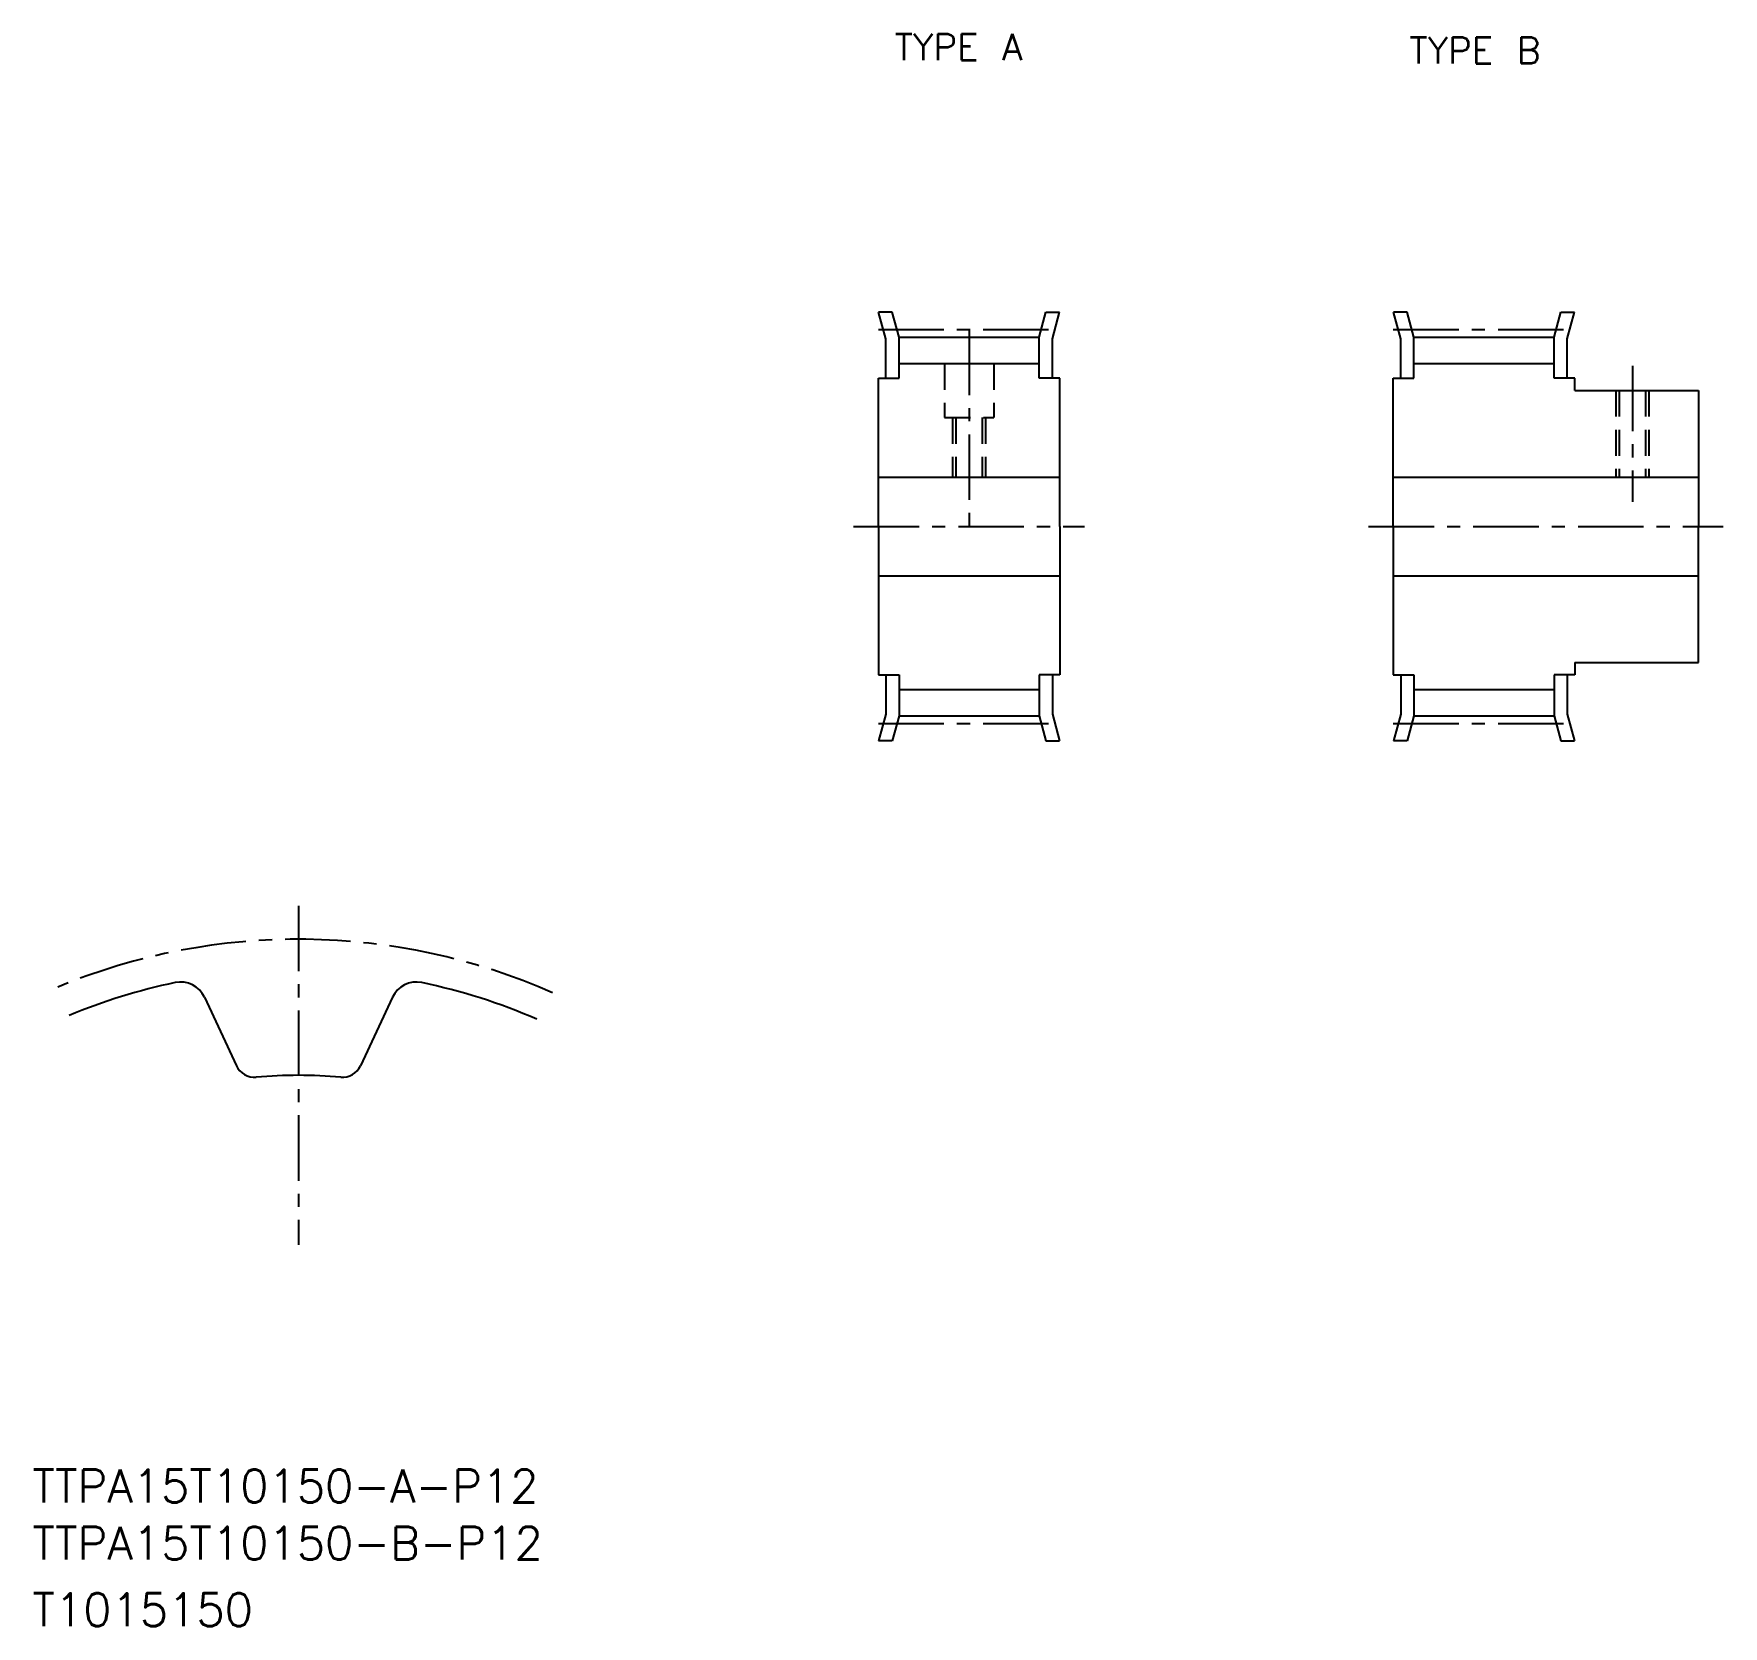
# Model space of a CAD drawing. Extents: x 10 to 215, y 10 to 203.
import ezdxf

# ---------------------------------------------------------------- set-up
doc = ezdxf.new("R2010")
doc.units = 0
doc.header["$LTSCALE"] = 0.25
doc.linetypes.add('CENTER', pattern=[50.8, 31.75, -6.35, 6.35, -6.35])
doc.linetypes.add('DASHED', pattern=[19.05, 12.7, -6.35])
doc.layers.get('0').update_dxf_attribs({"linetype": 'CONTINUOUS'})
doc.layers.add('CENTER', color=1, linetype='CENTER')
doc.styles.get("Standard").update_dxf_attribs({"font": 'txt.shx'})

msp = doc.modelspace()

# ---------------------------------------------------------------- linework, layer by layer
for p, q in [((113.48, 166.09), (112.61, 169.35)), ((114.26, 169.35), (112.61, 169.35)), ((115.08, 166.3), (114.26, 169.35)), ((132.08, 166.3), (132.9, 169.35)), ((132.9, 169.35), (134.55, 169.35)), ((133.68, 166.09), (134.55, 169.35)), ((175.91, 166.09), (175.04, 169.35)), ((176.7, 169.35), (175.04, 169.35)), ((177.51, 166.3), (176.7, 169.35)), ((194.51, 166.3), (195.33, 169.35)), ((195.33, 169.35), (196.99, 169.35)), ((196.11, 166.09), (196.99, 169.35)), ((113.48, 161.35), (113.48, 166.09)), ((115.08, 161.35), (115.08, 166.3)), ((115.08, 166.3), (132.08, 166.3)), ((132.08, 161.35), (132.08, 166.3)), ((133.68, 161.35), (133.68, 166.09)), ((175.91, 161.35), (175.91, 166.09)), ((177.51, 166.3), (194.51, 166.3)), ((177.51, 161.35), (177.51, 166.3)), ((194.51, 161.35), (194.51, 166.3)), ((196.11, 161.35), (196.11, 166.09)), ((115.08, 163.1), (132.08, 163.1)), ((177.51, 163.1), (194.51, 163.1)), ((112.58, 143.35), (112.58, 161.35)), ((112.58, 161.35), (115.08, 161.35)), ((134.58, 161.35), (132.08, 161.35)), ((134.58, 143.35), (134.58, 161.35)), ((175.01, 143.35), (175.01, 161.35)), ((175.01, 161.35), (177.51, 161.35)), ((197.01, 161.35), (194.51, 161.35)), ((197.01, 159.85), (197.01, 161.35)), ((197.01, 159.85), (212.01, 159.85)), ((212.01, 159.85), (212.01, 143.35)), ((112.58, 149.35), (134.58, 149.35)), ((175.01, 149.35), (212.01, 149.35)), ((112.58, 143.35), (112.58, 125.35)), ((134.58, 143.35), (134.58, 125.35)), ((175.01, 143.35), (175.01, 125.35)), ((212.01, 126.85), (212.01, 143.35)), ((112.58, 137.35), (134.58, 137.35)), ((175.01, 137.35), (212.01, 137.35)), ((112.58, 125.35), (115.08, 125.35)), ((113.48, 125.35), (113.48, 120.61)), ((115.08, 125.35), (115.08, 120.4)), ((132.08, 125.35), (132.08, 120.4)), ((134.58, 125.35), (132.08, 125.35)), ((133.68, 125.35), (133.68, 120.61)), ((175.01, 125.35), (177.51, 125.35)), ((175.91, 125.35), (175.91, 120.61)), ((177.51, 125.35), (177.51, 120.4)), ((194.51, 125.35), (194.51, 120.4)), ((197.01, 125.35), (194.51, 125.35)), ((196.11, 125.35), (196.11, 120.61)), ((197.01, 126.85), (212.01, 126.85)), ((197.01, 126.85), (197.01, 125.35)), ((115.08, 123.6), (132.08, 123.6)), ((177.51, 123.6), (194.51, 123.6)), ((113.48, 120.61), (112.61, 117.35)), ((115.08, 120.4), (114.26, 117.35)), ((115.08, 120.4), (132.08, 120.4)), ((132.08, 120.4), (132.9, 117.35)), ((133.68, 120.61), (134.55, 117.35)), ((175.91, 120.61), (175.04, 117.35)), ((177.51, 120.4), (176.7, 117.35)), ((177.51, 120.4), (194.51, 120.4)), ((194.51, 120.4), (195.33, 117.35)), ((196.11, 120.61), (196.99, 117.35)), ((114.26, 117.35), (112.61, 117.35)), ((132.9, 117.35), (134.55, 117.35)), ((176.7, 117.35), (175.04, 117.35)), ((195.33, 117.35), (196.99, 117.35)), ((30.87, 86.26), (34.75, 77.95)), ((53.66, 86.26), (49.79, 77.95))]:
    msp.add_line(p, q)
at = {"color": 3, "linetype": 'DASHED'}
for p, q in [((120.58, 163.1), (120.58, 156.55)), ((126.58, 163.1), (126.58, 156.55)), ((202.01, 159.85), (202.01, 149.35)), ((202.41, 159.85), (202.41, 149.35)), ((205.61, 159.85), (205.61, 149.35)), ((206.01, 159.85), (206.01, 149.35)), ((120.58, 156.55), (126.58, 156.55)), ((121.58, 156.55), (121.58, 149.35)), ((121.98, 156.55), (121.98, 149.35)), ((125.18, 156.55), (125.18, 149.35)), ((125.58, 156.55), (125.58, 149.35))]:
    msp.add_line(p, q, dxfattribs=at)
for centre, radius, start, end in [((27.97, 84.91), 3.2, 25, 101.8695), ((56.56, 84.91), 3.2, 78.1305, 155), ((42.27, 16.9), 72.7, 101.8695, 112.4966), ((42.27, 16.9), 72.7, 66.577, 78.1305), ((36.92, 78.97), 2.4, 205, 274.9213), ((47.61, 78.97), 2.4, 265.0787, 335), ((42.27, 16.9), 59.9, 85.0787, 94.9213)]:
    msp.add_arc(centre, radius, start, end)
at = {"layer": 'CENTER'}
for p, q in [((112.58, 167.22), (134.58, 167.22)), ((123.58, 167.22), (123.58, 143.35)), ((175.01, 167.22), (197.01, 167.22)), ((204.01, 162.85), (204.01, 146.35)), ((109.58, 143.35), (137.58, 143.35)), ((172.01, 143.35), (215.01, 143.35)), ((112.58, 119.47), (134.58, 119.47)), ((175.01, 119.47), (197.01, 119.47))]:
    msp.add_line(p, q, dxfattribs=at)
at = {"layer": 'CENTER', "color": 1, "linetype": 'CENTER'}
msp.add_line((42.27, 97.36), (42.27, 56.23), dxfattribs=at)
msp.add_arc((42.27, 16.9), 76.4, 66.2136, 112.4493, dxfattribs=at)

# ---------------------------------------------------------------- texts
for s, height, p in [('TYPE A', 3.2, (114.56, 199.9)), ('TYPE B', 3.2, (176.97, 199.48)), ('TTPA15T10150-A-P12', 4, (10, 25)), ('TTPA15T10150-B-P12', 4, (10, 18.07)), ('T1015150', 4, (10, 10))]:
    msp.add_text(s, height=height).set_placement(p)

doc.saveas('drawing.dxf')
